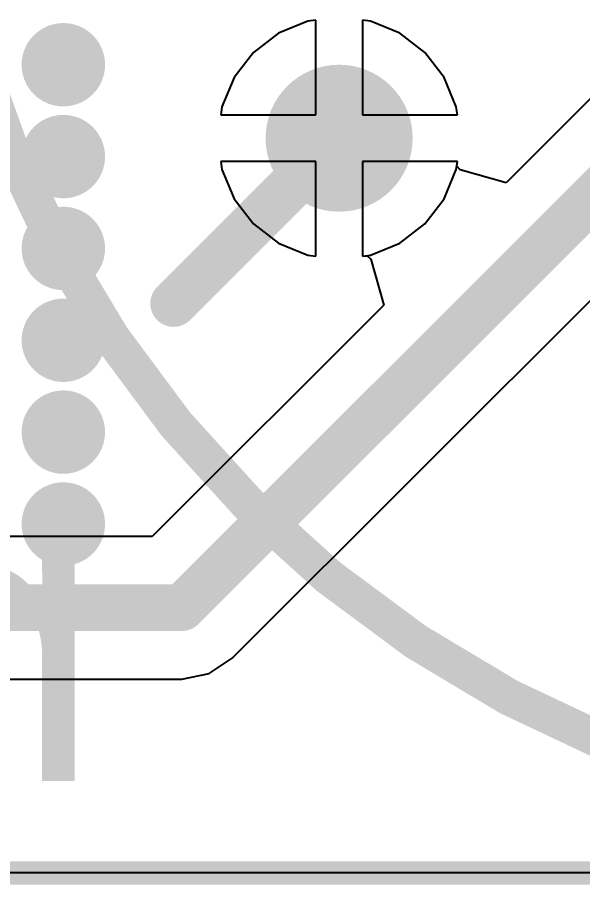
# Model space of a CAD drawing. Header units: millimetres. Extents: x 106.6 to 155.2, y 72.2 to 123.9.
# Drawn here: x 142.47 to 145.544, y 72.707 to 77.429 of the extents above; entities that cross this region are included whole.
import ezdxf

# ---------------------------------------------------------------- set-up
doc = ezdxf.new("R2010")
doc.units = ezdxf.units.MM
for name, color, linetype in [('BottomLayer', 5, 'Continuous'), ('BottomOverlay', 54, 'Continuous'), ('Mechanical1', 6, 'Continuous'), ('Mechanical15', 56, 'Continuous'), ('MultiLayer', 9, 'Continuous'), ('TopLayer', 1, 'Continuous'), ('TopOverlay', 2, 'Continuous')]:
    doc.layers.add(name, color=color, linetype=linetype)

msp = doc.modelspace()

# ---------------------------------------------------------------- linework, layer by layer
at = {"layer": 'BottomLayer'}
for p, q in [((147.9475, 79.3479), (145.128, 76.5284)), ((143.6387, 73.9403), (148.6107, 78.9123)), ((144.0493, 77.4082), (143.8902, 77.3423)), ((144.093, 77.4139), (144.0493, 77.4082)), ((144.093, 76.898), (144.093, 77.4139)), ((144.3907, 77.4082), (144.347, 77.4139)), ((144.347, 77.4139), (144.347, 76.898)), ((144.5498, 77.3423), (144.3907, 77.4082)), ((143.8902, 77.3423), (143.7536, 77.2374)), ((144.6864, 77.2374), (144.5498, 77.3423)), ((143.7536, 77.2374), (143.6487, 77.1008)), ((144.7913, 77.1008), (144.6864, 77.2374)), ((143.6487, 77.1008), (143.5828, 76.9417)), ((144.8572, 76.9417), (144.7913, 77.1008)), ((143.5828, 76.9417), (143.5771, 76.898)), ((144.8629, 76.898), (144.8572, 76.9417)), ((143.5771, 76.898), (144.093, 76.898)), ((144.347, 76.898), (144.8629, 76.898)), ((144.093, 76.644), (143.5771, 76.644)), ((143.5771, 76.644), (143.5828, 76.6003)), ((144.093, 76.1281), (144.093, 76.644)), ((144.8629, 76.644), (144.347, 76.644)), ((144.347, 76.644), (144.347, 76.1281)), ((144.8597, 76.6192), (144.8629, 76.644)), ((143.5828, 76.6003), (143.6487, 76.4412)), ((144.8777, 76.5993), (144.8597, 76.6192)), ((145.128, 76.5284), (144.8777, 76.5993)), ((143.6487, 76.4412), (143.7536, 76.3046)), ((143.7536, 76.3046), (143.8902, 76.1997)), ((143.8902, 76.1997), (144.0493, 76.1338)), ((144.0493, 76.1338), (144.093, 76.1281)), ((144.347, 76.1281), (144.3718, 76.1313)), ((144.3718, 76.1313), (144.3917, 76.1133)), ((144.3917, 76.1133), (144.4626, 75.863)), ((144.4626, 75.863), (143.2031, 74.6035)), ((143.2031, 74.6035), (138.049, 74.6035)), ((143.5127, 73.8561), (143.6387, 73.9403)), ((143.364, 73.8265), (143.5127, 73.8561)), ((137.57, 73.8265), (143.364, 73.8265)), ((154.22, 72.771), (137.57, 72.771))]:
    msp.add_line(p, q, dxfattribs=at)
at = {"layer": 'BottomLayer', "const_width": 0.254}
for points in [[(143.364, 74.215), (148.336, 79.187)], [(143.32, 75.871), (144.22, 76.771)], [(136.176, 74.215), (143.364, 74.215)]]:
    msp.add_lwpolyline(points, dxfattribs=at)
at = {"layer": 'BottomLayer'}
for points, const_width in [([(144.02, 76.771, 1), (144.42, 76.771, 1)], 0.4), ([(144.1565, 76.771, 1), (144.2835, 76.771, 1)], 0.127), ([(143.2565, 75.871, 1), (143.3835, 75.871, 1)], 0.127), ([(143.3005, 74.215, 1), (143.4275, 74.215, 1)], 0.127), ([(143.3005, 74.215, 1), (143.4275, 74.215, 1)], 0.127)]:
    msp.add_lwpolyline(points, format="xyb", close=True, dxfattribs=dict(at, const_width=const_width))
at = {"layer": 'BottomOverlay'}
for points, const_width in [([(142.82, 77.171, 1), (142.62, 77.171, 1)], 0.254), ([(142.5565, 77.171, 1), (142.6835, 77.171, 1)], 0.127), ([(142.7565, 77.171, 1), (142.8835, 77.171, 1)], 0.127), ([(142.82, 76.671, 1), (142.62, 76.671, 1)], 0.254), ([(142.5565, 76.671, 1), (142.6835, 76.671, 1)], 0.127), ([(142.7565, 76.671, 1), (142.8835, 76.671, 1)], 0.127), ([(142.82, 76.171, 1), (142.62, 76.171, 1)], 0.254), ([(142.5565, 76.171, 1), (142.6835, 76.171, 1)], 0.127), ([(142.7565, 76.171, 1), (142.8835, 76.171, 1)], 0.127), ([(142.82, 75.671, 1), (142.62, 75.671, 1)], 0.254), ([(142.5565, 75.671, 1), (142.6835, 75.671, 1)], 0.127), ([(142.7565, 75.671, 1), (142.8835, 75.671, 1)], 0.127), ([(142.82, 75.171, 1), (142.62, 75.171, 1)], 0.254), ([(142.5565, 75.171, 1), (142.6835, 75.171, 1)], 0.127), ([(142.7565, 75.171, 1), (142.8835, 75.171, 1)], 0.127), ([(142.82, 74.671, 1), (142.62, 74.671, 1)], 0.254), ([(142.5565, 74.671, 1), (142.6835, 74.671, 1)], 0.127), ([(142.7565, 74.671, 1), (142.8835, 74.671, 1)], 0.127)]:
    msp.add_lwpolyline(points, format="xyb", close=True, dxfattribs=dict(at, const_width=const_width))
at = {"layer": 'Mechanical1', "const_width": 0.127}
msp.add_lwpolyline([(109.22, 72.771), (154.22, 72.771)], dxfattribs=at)
at = {"layer": 'Mechanical15', "const_width": 0.05}
msp.add_lwpolyline([(153.97, 79.021, 1), (141.97, 79.021, 1)], format="xyb", close=True, dxfattribs=at)
at = {"layer": 'MultiLayer', "const_width": 0.4}
msp.add_lwpolyline([(144.02, 76.771, 1), (144.42, 76.771, 1)], format="xyb", close=True, dxfattribs=at)
at = {"layer": 'TopLayer'}
for p, q in [((144.0493, 77.4082), (143.8902, 77.3423)), ((144.093, 77.4139), (144.0493, 77.4082)), ((144.093, 76.898), (144.093, 77.4139)), ((144.3907, 77.4082), (144.347, 77.4139)), ((144.347, 77.4139), (144.347, 76.898)), ((144.5498, 77.3423), (144.3907, 77.4082)), ((143.8902, 77.3423), (143.7536, 77.2374)), ((144.6864, 77.2374), (144.5498, 77.3423)), ((143.7536, 77.2374), (143.6487, 77.1008)), ((144.7913, 77.1008), (144.6864, 77.2374)), ((143.6487, 77.1008), (143.5828, 76.9417)), ((144.8572, 76.9417), (144.7913, 77.1008)), ((143.5828, 76.9417), (143.5771, 76.898)), ((144.8629, 76.898), (144.8572, 76.9417)), ((143.5771, 76.898), (144.093, 76.898)), ((144.347, 76.898), (144.8629, 76.898)), ((144.093, 76.644), (143.5771, 76.644)), ((143.5771, 76.644), (143.5828, 76.6003)), ((144.093, 76.1281), (144.093, 76.644)), ((144.8629, 76.644), (144.347, 76.644)), ((144.347, 76.644), (144.347, 76.1281)), ((144.8572, 76.6003), (144.8629, 76.644)), ((143.5828, 76.6003), (143.6487, 76.4412)), ((144.7913, 76.4412), (144.8572, 76.6003)), ((143.6487, 76.4412), (143.7536, 76.3046)), ((144.6864, 76.3046), (144.7913, 76.4412)), ((143.7536, 76.3046), (143.8902, 76.1997)), ((144.5498, 76.1997), (144.6864, 76.3046)), ((143.8902, 76.1997), (144.0493, 76.1338)), ((144.3907, 76.1338), (144.5498, 76.1997)), ((144.0493, 76.1338), (144.093, 76.1281)), ((144.347, 76.1281), (144.3907, 76.1338)), ((154.22, 72.771), (137.57, 72.771))]:
    msp.add_line(p, q, dxfattribs=at)
at = {"layer": 'TopLayer', "const_width": 0.4}
msp.add_lwpolyline([(144.02, 76.771, 1), (144.42, 76.771, 1)], format="xyb", close=True, dxfattribs=at)
at = {"layer": 'TopOverlay', "const_width": 0.2}
msp.add_lwpolyline([(153.97, 79.021, 1), (141.97, 79.021, 1)], format="xyb", close=True, dxfattribs=at)

# ---------------------------------------------------------------- texts
at = {"layer": 'BottomOverlay', "text_generation_flag": 2}
msp.add_text('hacklab', height=1.5, rotation=360, dxfattribs=at).set_placement((142.92, 73.271))

doc.saveas('drawing.dxf')
